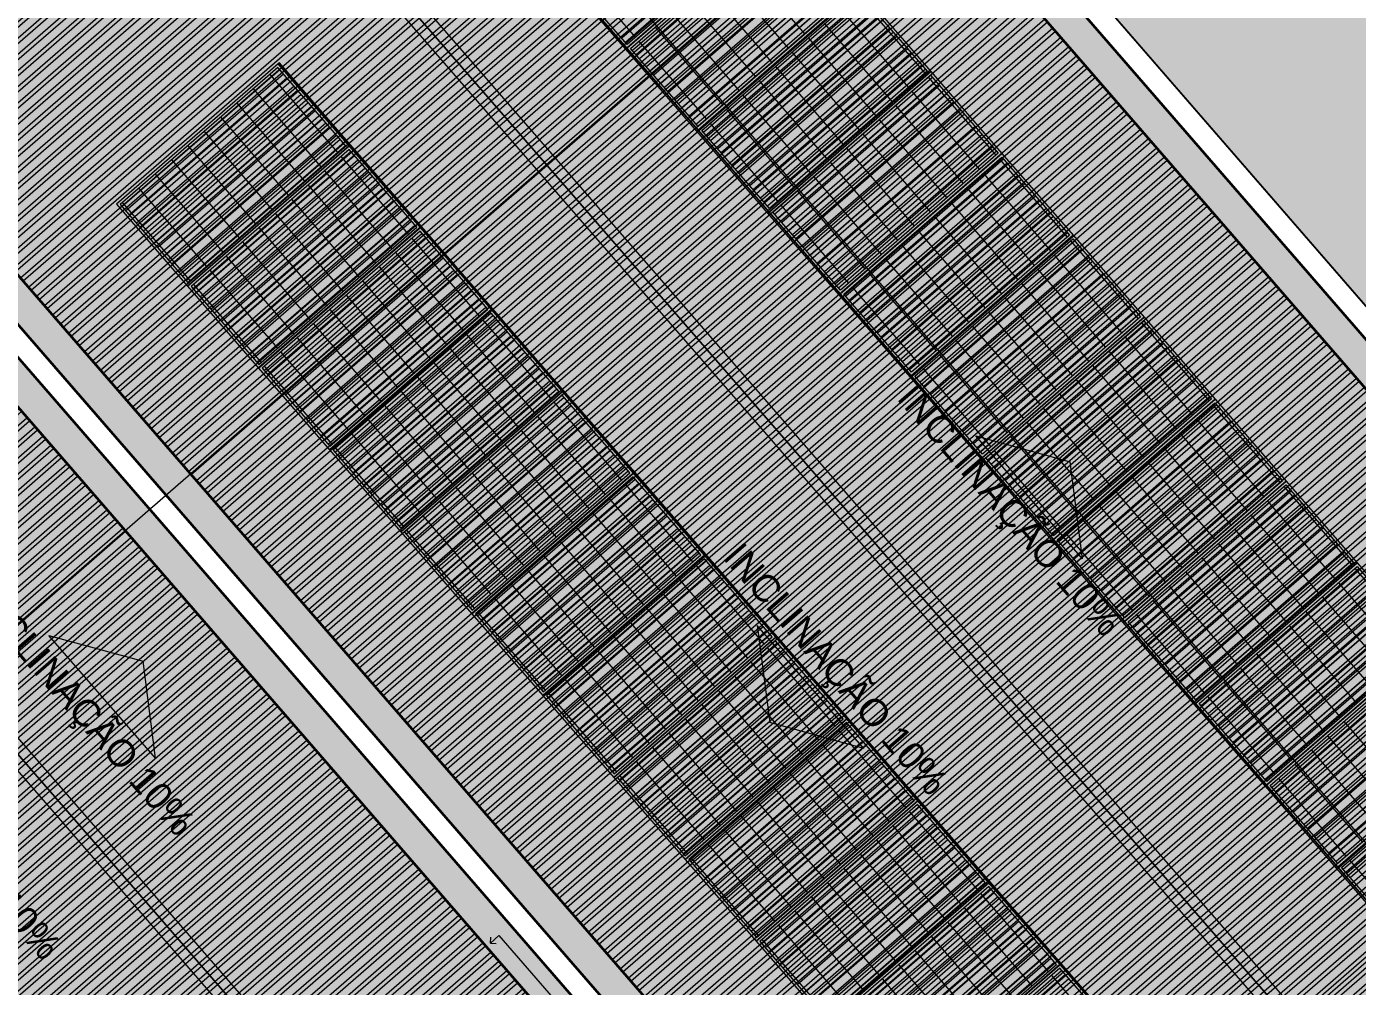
# Model space of a CAD drawing. Extents: x -175 to 397, y -1718 to -729.
# Drawn here: x 100.1 to 112.38, y -1386.92 to -1378.06 of the extents above; entities that cross this region are included whole.
import ezdxf

# ---------------------------------------------------------------- set-up
doc = ezdxf.new("R2010")
doc.units = 0
doc.header["$LTSCALE"] = 2
doc.set_wipeout_variables(frame=1)
doc.linetypes.add('Dot & Dashed', pattern=[0.012, 0.01, -0.001, 0, -0.001])
doc.linetypes.add('Wipeout_Contour', pattern=[1, 0, -1])
for name, color, linetype, lineweight in [('01_PLANTA COBERTURA_5_COBERTURA-LINHAS.EXEC_Caneta_No__241', 7, 'Continuous', 13), ('01_PLANTA COBERTURA_5_ESTRUTURA-COB.EST_Caneta_No__1', 7, 'Continuous', 35), ('01_PLANTA COBERTURA_5_ESTRUTURA-COB.EST_Caneta_No__15', 9, 'Continuous', 0), ('01_PLANTA COBERTURA_5_ESTRUTURA-COB.EST_Caneta_No__241', 7, 'Continuous', 13), ('01_PLANTA COBERTURA_5_ESTRUTURA-COB.EST_Caneta_No__98', 7, 'Continuous', 0), ('01_PLANTA COBERTURA_5_LAJES.EST_Caneta_No__241', 7, 'Continuous', 13), ('01_PLANTA COBERTURA_5_LAJES.EST_Caneta_No__96', 252, 'Continuous', 0), ('01_PLANTA COBERTURA_5_LAJES.EST_Caneta_No__99', 7, 'Continuous', 20), ('01_PLANTA COBERTURA_5_PAREDE CONSTRUIR_Caneta_No__241', 7, 'Continuous', 13)]:
    doc.layers.add(name, color=color, linetype=linetype, lineweight=lineweight)
for name, color, linetype, lineweight, true_color in [('01_PLANTA COBERTURA_5_ESTRUTURA-COB.EST_Caneta_No__13', 7, 'Continuous', 0, 0xaaaaaa), ('01_PLANTA COBERTURA_5_ESTRUTURA-COB.EST_Caneta_No__19', 7, 'Continuous', 0, 0xe9e9e9), ('01_PLANTA COBERTURA_5_ESTRUTURA-COB.EST_Caneta_No__9', 7, 'Continuous', 5, 0x020202), ('01_PLANTA COBERTURA_5_LAJES.EST_Caneta_No__18', 7, 'Continuous', 0, 0xdfdfdf), ('01_PLANTA COBERTURA_5_LAJES.EST_Caneta_No__19', 7, 'Continuous', 0, 0xe9e9e9)]:
    doc.layers.add(name, color=color, linetype=linetype, lineweight=lineweight, true_color=true_color)
for name, color, linetype in [('01_PLANTA COBERTURA_5_PAREDE CONSTRUIR', 7, 'Continuous'), ('ARQ-COTAS', 7, 'Continuous'), ('F-SC-SUPERFICIE', 7, 'Continuous')]:
    doc.layers.add(name, color=color, linetype=linetype)
doc.styles.add('GENERATED_STYLE_1', font='arial.ttf')
doc.styles.add('ROMANS', font='ROMANS.shx')
doc.dimstyles.new('1-500', dxfattribs={"dimscale": 5, "dimtxt": 0.15, "dimasz": 0.1, "dimexe": 0.05, "dimexo": 0.1, "dimgap": 0.03, "dimtad": 1, "dimzin": 5, "dimdsep": 46, "dimtxsty": 'ROMANS', "dimblk": 'OBLIQUE', "dimcen": 0, "dimclrd": 256, "dimclre": 256, "dimclrt": 2, "dimadec": 0, "dimazin": 0, "dimtfac": 1, "dimtofl": 0, "dimtmove": 2, "dimatfit": 3, "dimldrblk": 'OBLIQUE', "dimfxl": 0.04, "dimtolj": 1, "dimtzin": 1, "dimarcsym": 0})
pattern_1 = [(90, (184.42084, -1352.6369), (-0.1125, -7e-18), []), (90, (184.38334, -1352.6369), (-0.1125, -7e-18), [])]

# ---------------------------------------------------------------- blocks, each defined once
blk = doc.blocks.new('IMPLANTAÇÃO')
at = {"layer": '01_PLANTA COBERTURA_5_ESTRUTURA-COB.EST_Caneta_No__13', "linetype": 'Continuous', "lineweight": 0, "true_color": 0xaaaaaa}
h = blk.add_hatch(dxfattribs=at)
h.set_pattern_fill('TELHA_COBERTURA_02_0005', color=253, style=0, pattern_type=2)
h.set_pattern_definition(pattern_1)
h.paths.add_polyline_path([(140.207, -1385.737), (118.107, -1385.737), (118.107, -1389.141), (119.507, -1389.141), (119.507, -1390.087), (140.207, -1390.087)])
h = blk.add_hatch(dxfattribs=at)
h.set_pattern_fill('TELHA_COBERTURA_02_0005', color=253, style=0, pattern_type=2)
h.set_pattern_definition(pattern_1)
h.paths.add_polyline_path([(118.107, -1391.041), (118.107, -1394.437), (119.507, -1394.437), (140.207, -1394.437), (140.207, -1390.087), (119.507, -1390.087), (119.507, -1391.041)])
h = blk.add_hatch(dxfattribs=at)
h.set_pattern_fill('TELHA_COBERTURA_02_0005', color=253, style=0, pattern_type=2)
h.set_pattern_definition(pattern_1)
h.paths.add_polyline_path([(130.407, -1397.337), (130.407, -1395.237), (119.507, -1395.237), (119.507, -1397.337)])
h = blk.add_hatch(dxfattribs=at)
h.set_pattern_fill('TELHA_COBERTURA_02_0005', color=253, style=0, pattern_type=2)
h.set_pattern_definition(pattern_1)
h.paths.add_polyline_path([(130.407, -1397.337), (119.507, -1397.337), (119.507, -1399.437), (130.407, -1399.437)])
at = {"layer": '01_PLANTA COBERTURA_5_ESTRUTURA-COB.EST_Caneta_No__15', "linetype": 'Continuous', "lineweight": 0}
for points in [[(130.266, -1388.738), (129.516, -1388.238), (128.766, -1388.738)], [(130.266, -1391.407), (128.766, -1391.407), (129.516, -1391.907)], [(126.05, -1396.401), (125.3, -1395.901), (124.55, -1396.401)]]:
    blk.add_hatch(color=9, dxfattribs=at).paths.add_polyline_path(points)
at = {"layer": '01_PLANTA COBERTURA_5_ESTRUTURA-COB.EST_Caneta_No__19', "linetype": 'Continuous', "lineweight": 0, "true_color": 0xe9e9e9}
for points in [[(119.507, -1389.987), (119.507, -1390.187), (140.207, -1390.187), (140.207, -1389.987)], [(119.507, -1397.237), (119.507, -1397.437), (130.407, -1397.437), (130.407, -1397.237)]]:
    blk.add_hatch(color=254, dxfattribs=at).paths.add_polyline_path(points)
at = {"layer": '01_PLANTA COBERTURA_5_LAJES.EST_Caneta_No__18', "linetype": 'Continuous', "lineweight": 0, "true_color": 0xdfdfdf}
h = blk.add_hatch(dxfattribs=at)
h.set_pattern_fill('PISO_EXTERNO__0005', color=254, style=0, pattern_type=2)
h.set_pattern_definition([(45, (184.42084, -1352.0369), (-0.1909188, 0.1909188), [0, -0.18, 0, -0.27]), (110, (185.02084, -1352.0369), (0.253717, 0.09234544), [0, -0.132, 0, -0.228])])
h.paths.add_polyline_path([(107.907, -1417.738), (110.607, -1417.738, -0.414214), (108.607, -1419.738), (117.607, -1419.738, -0.414214), (115.607, -1417.738), (115.607, -1414.938), (115.607, -1398.037, -0.414214), (117.907, -1395.737), (118.507, -1395.737), (118.507, -1394.937), (117.907, -1394.937), (117.907, -1390.841), (119.307, -1390.841), (119.307, -1389.341), (117.907, -1389.341), (117.907, -1385.237), (119.307, -1385.237), (127.707, -1385.237), (130.607, -1385.237), (140.407, -1385.237), (140.407, -1394.937), (130.607, -1394.937), (130.607, -1399.737), (140.407, -1399.737), (140.407, -1403.488), (138.807, -1403.488), (138.807, -1404.987), (140.407, -1404.987), (140.407, -1412.937), (135.505, -1412.937), (135.505, -1413.737), (140.06, -1413.737), (140.06, -1419.738), (140.407, -1419.738), (142.907, -1419.738), (142.907, -1380.738), (142.707, -1380.738), (142.707, -1412.937), (141.407, -1412.937), (141.407, -1382.638), (117.907, -1382.638), (117.907, -1380.738), (107.907, -1380.738)])
h.paths.add_polyline_path([(110.607, -1397.738), (108.107, -1397.738), (108.107, -1395.726), (108.622, -1395.728, -0.414214), (110.607, -1397.724)], flags=0)
h.paths.add_polyline_path([(110.607, -1398.222, -0.009328), (110.607, -1398.297)], flags=0)
h.paths.add_polyline_path([(131.607, -1398.937), (131.607, -1395.737), (140.407, -1395.737), (140.407, -1398.937)], flags=0)
h.paths.add_polyline_path([(116.707, -1386.737), (108.107, -1386.737), (108.107, -1385.237), (116.707, -1385.237)], flags=0)
at = {"layer": '01_PLANTA COBERTURA_5_LAJES.EST_Caneta_No__19', "linetype": 'Continuous', "lineweight": 0, "true_color": 0xefefef}
blk.add_hatch(color=7, dxfattribs=at).paths.add_polyline_path([(119.507, -1399.937), (118.107, -1399.937), (118.107, -1412.737), (127.907, -1412.737), (140.207, -1412.737), (140.207, -1409.437), (140.207, -1405.188), (138.607, -1405.188), (138.607, -1403.288), (140.207, -1403.288), (140.207, -1399.937), (138.607, -1399.937), (130.407, -1399.937), (130.407, -1394.737), (140.207, -1394.737), (140.207, -1385.437), (130.407, -1385.437), (127.907, -1385.437), (127.707, -1385.437), (119.507, -1385.437), (118.107, -1385.437), (118.107, -1389.141), (119.507, -1389.141), (119.507, -1391.041), (118.107, -1391.041), (118.107, -1394.737), (119.507, -1394.737)])
at = {"layer": '01_PLANTA COBERTURA_5_COBERTURA-LINHAS.EXEC_Caneta_No__241', "color": 7, "linetype": 'Continuous', "lineweight": 13, "ltscale": 1000}
for p, q in [((129.363, -1395.185), (129.325, -1395.147)), ((129.363, -1395.185), (129.363, -1395.081)), ((129.363, -1395.081), (130.729, -1395.081)), ((129.363, -1395.185), (129.4, -1395.147))]:
    blk.add_line(p, q, dxfattribs=at)
at = {"layer": '01_PLANTA COBERTURA_5_ESTRUTURA-COB.EST_Caneta_No__241', "color": 7, "linetype": 'Continuous', "lineweight": 13, "ltscale": 1000}
for p, q in [((119.507, -1389.987), (140.207, -1389.987)), ((119.507, -1390.187), (140.207, -1390.187)), ((119.507, -1397.237), (130.407, -1397.237)), ((119.507, -1397.437), (130.407, -1397.437))]:
    blk.add_line(p, q, dxfattribs=at)
at = {"layer": '01_PLANTA COBERTURA_5_ESTRUTURA-COB.EST_Caneta_No__9', "color": 18, "linetype": 'Continuous', "lineweight": 5, "ltscale": 1000, "true_color": 0x020202, "flags": 128}
for points in [[(140.207, -1385.737), (118.107, -1385.737), (118.107, -1389.141), (119.507, -1389.141), (119.507, -1390.087), (140.207, -1390.087)], [(118.107, -1391.041), (118.107, -1394.437), (119.507, -1394.437), (140.207, -1394.437), (140.207, -1390.087), (119.507, -1390.087), (119.507, -1391.041)], [(130.407, -1397.337), (130.407, -1395.237), (119.507, -1395.237), (119.507, -1397.337)], [(130.407, -1397.337), (119.507, -1397.337), (119.507, -1399.437), (130.407, -1399.437)]]:
    blk.add_lwpolyline(points, close=True, dxfattribs=at)
at = {"layer": '01_PLANTA COBERTURA_5_ESTRUTURA-COB.EST_Caneta_No__98', "color": 7, "linetype": 'Continuous', "lineweight": 0, "ltscale": 1000}
for p, q in [((128.766, -1388.738), (129.516, -1388.238)), ((130.266, -1388.738), (129.516, -1388.238)), ((130.266, -1388.738), (128.766, -1388.738)), ((130.266, -1391.407), (128.766, -1391.407)), ((128.766, -1391.407), (129.516, -1391.907)), ((130.266, -1391.407), (129.516, -1391.907)), ((124.55, -1396.401), (125.3, -1395.901)), ((126.05, -1396.401), (125.3, -1395.901)), ((126.05, -1396.401), (124.55, -1396.401))]:
    blk.add_line(p, q, dxfattribs=at)
at = {"layer": '01_PLANTA COBERTURA_5_LAJES.EST_Caneta_No__241', "color": 7, "linetype": 'Continuous', "lineweight": 13, "ltscale": 1000, "flags": 128}
for points in [[(119.307, -1385.237), (127.707, -1385.237), (130.607, -1385.237)], [(118.107, -1394.737), (119.507, -1394.737), (119.507, -1399.937), (118.107, -1399.937), (118.107, -1412.737), (127.907, -1412.737), (140.207, -1412.737), (140.207, -1409.437), (140.207, -1405.188), (138.607, -1405.188), (138.607, -1403.288), (140.207, -1403.288), (140.207, -1399.937), (138.607, -1399.937), (130.407, -1399.937), (130.407, -1394.737), (140.207, -1394.737), (140.207, -1385.437), (130.407, -1385.437), (127.907, -1385.437), (127.707, -1385.437), (119.507, -1385.437)]]:
    blk.add_lwpolyline(points, dxfattribs=at)
at = {"layer": '01_PLANTA COBERTURA_5_LAJES.EST_Caneta_No__96', "color": 252, "linetype": 'Continuous', "lineweight": 0, "ltscale": 1000}
for p, q in [((123.807, -1386.873), (123.807, -1388.801)), ((123.857, -1386.873), (123.857, -1388.801)), ((123.907, -1386.873), (123.907, -1388.801)), ((124.007, -1386.873), (124.007, -1388.801)), ((124.057, -1386.873), (124.057, -1388.801)), ((124.107, -1386.873), (124.107, -1388.801)), ((124.207, -1386.873), (124.207, -1388.801)), ((124.257, -1386.873), (124.257, -1388.801)), ((124.307, -1386.873), (124.307, -1388.801)), ((124.407, -1386.873), (124.407, -1388.801)), ((124.457, -1386.873), (124.457, -1388.801)), ((124.507, -1386.873), (124.507, -1388.801)), ((124.607, -1386.873), (124.607, -1388.801)), ((124.657, -1386.873), (124.657, -1388.801)), ((124.707, -1386.873), (124.707, -1388.801)), ((124.807, -1386.873), (124.807, -1388.801)), ((124.857, -1386.873), (124.857, -1388.801)), ((124.907, -1386.873), (124.907, -1388.801)), ((124.981, -1386.901), (125.933, -1386.901)), ((125.007, -1386.873), (125.007, -1388.801)), ((125.057, -1386.873), (125.057, -1388.801)), ((125.107, -1386.873), (125.107, -1388.801)), ((125.207, -1386.873), (125.207, -1388.801)), ((125.257, -1386.873), (125.257, -1388.801)), ((125.307, -1386.873), (125.307, -1388.801)), ((125.407, -1386.873), (125.407, -1388.801)), ((125.457, -1386.873), (125.457, -1388.801)), ((125.507, -1386.873), (125.507, -1388.801)), ((125.607, -1386.873), (125.607, -1388.801)), ((125.657, -1386.873), (125.657, -1388.801)), ((125.707, -1386.873), (125.707, -1388.801)), ((125.807, -1386.873), (125.807, -1388.801)), ((125.857, -1386.873), (125.857, -1388.801)), ((125.907, -1386.873), (125.907, -1388.801)), ((125.981, -1386.901), (126.933, -1386.901)), ((126.007, -1386.873), (126.007, -1388.801)), ((126.057, -1386.873), (126.057, -1388.801)), ((126.107, -1386.873), (126.107, -1388.801)), ((126.207, -1386.873), (126.207, -1388.801)), ((126.257, -1386.873), (126.257, -1388.801)), ((126.307, -1386.873), (126.307, -1388.801)), ((126.407, -1386.873), (126.407, -1388.801)), ((126.457, -1386.873), (126.457, -1388.801)), ((126.507, -1386.873), (126.507, -1388.801)), ((126.607, -1386.873), (126.607, -1388.801)), ((126.657, -1386.873), (126.657, -1388.801)), ((126.707, -1386.873), (126.707, -1388.801)), ((126.807, -1386.873), (126.807, -1388.801)), ((126.857, -1386.873), (126.857, -1388.801)), ((126.907, -1386.873), (126.907, -1388.801)), ((126.981, -1386.901), (127.933, -1386.901)), ((127.007, -1386.873), (127.007, -1388.801)), ((127.057, -1386.873), (127.057, -1388.801)), ((127.107, -1386.873), (127.107, -1388.801)), ((127.207, -1386.873), (127.207, -1388.801)), ((127.257, -1386.873), (127.257, -1388.801)), ((127.307, -1386.873), (127.307, -1388.801)), ((127.407, -1386.873), (127.407, -1388.801)), ((127.457, -1386.873), (127.457, -1388.801)), ((127.507, -1386.873), (127.507, -1388.801)), ((127.607, -1386.873), (127.607, -1388.801)), ((127.657, -1386.873), (127.657, -1388.801)), ((127.707, -1386.873), (127.707, -1388.801)), ((127.807, -1386.873), (127.807, -1388.801)), ((127.857, -1386.873), (127.857, -1388.801)), ((127.907, -1386.873), (127.907, -1388.801)), ((127.981, -1386.901), (128.933, -1386.901)), ((128.007, -1386.873), (128.007, -1388.801)), ((128.057, -1386.873), (128.057, -1388.801)), ((128.107, -1386.873), (128.107, -1388.801)), ((128.207, -1386.873), (128.207, -1388.801)), ((128.257, -1386.873), (128.257, -1388.801)), ((128.307, -1386.873), (128.307, -1388.801)), ((128.407, -1386.873), (128.407, -1388.801)), ((128.457, -1386.873), (128.457, -1388.801)), ((128.507, -1386.873), (128.507, -1388.801)), ((128.607, -1386.873), (128.607, -1388.801)), ((128.657, -1386.873), (128.657, -1388.801)), ((128.707, -1386.873), (128.707, -1388.801)), ((128.807, -1386.873), (128.807, -1388.801)), ((128.857, -1386.873), (128.857, -1388.801)), ((128.907, -1386.873), (128.907, -1388.801)), ((128.981, -1386.901), (129.933, -1386.901)), ((129.007, -1386.873), (129.007, -1388.801)), ((129.057, -1386.873), (129.057, -1388.801)), ((129.107, -1386.873), (129.107, -1388.801)), ((129.207, -1386.873), (129.207, -1388.801)), ((129.257, -1386.873), (129.257, -1388.801)), ((129.307, -1386.873), (129.307, -1388.801)), ((129.407, -1386.873), (129.407, -1388.801)), ((129.457, -1386.873), (129.457, -1388.801)), ((129.507, -1386.873), (129.507, -1388.801)), ((129.607, -1386.873), (129.607, -1388.801)), ((129.657, -1386.873), (129.657, -1388.801)), ((129.707, -1386.873), (129.707, -1388.801)), ((129.807, -1386.873), (129.807, -1388.801)), ((129.857, -1386.873), (129.857, -1388.801)), ((129.907, -1386.873), (129.907, -1388.801)), ((129.981, -1386.901), (130.933, -1386.901)), ((130.007, -1386.873), (130.007, -1388.801)), ((130.057, -1386.873), (130.057, -1388.801)), ((130.107, -1386.873), (130.107, -1388.801)), ((130.207, -1386.873), (130.207, -1388.801)), ((130.257, -1386.873), (130.257, -1388.801)), ((130.307, -1386.873), (130.307, -1388.801)), ((130.407, -1386.873), (130.407, -1388.801)), ((130.457, -1386.873), (130.457, -1388.801)), ((130.507, -1386.873), (130.507, -1388.801)), ((130.607, -1386.873), (130.607, -1388.801)), ((130.657, -1386.873), (130.657, -1388.801)), ((130.707, -1386.873), (130.707, -1388.801)), ((130.807, -1386.873), (130.807, -1388.801)), ((130.857, -1386.873), (130.857, -1388.801)), ((130.907, -1386.873), (130.907, -1388.801)), ((130.981, -1386.901), (131.933, -1386.901)), ((131.007, -1386.873), (131.007, -1388.801)), ((131.057, -1386.873), (131.057, -1388.801)), ((131.107, -1386.873), (131.107, -1388.801)), ((131.207, -1386.873), (131.207, -1388.801)), ((131.257, -1386.873), (131.257, -1388.801)), ((131.307, -1386.873), (131.307, -1388.801)), ((131.407, -1386.873), (131.407, -1388.801)), ((131.457, -1386.873), (131.457, -1388.801)), ((131.507, -1386.873), (131.507, -1388.801)), ((131.607, -1386.873), (131.607, -1388.801)), ((131.657, -1386.873), (131.657, -1388.801)), ((131.707, -1386.873), (131.707, -1388.801)), ((131.807, -1386.873), (131.807, -1388.801)), ((131.857, -1386.873), (131.857, -1388.801)), ((131.907, -1386.873), (131.907, -1388.801)), ((131.981, -1386.901), (132.933, -1386.901)), ((132.007, -1386.873), (132.007, -1388.801)), ((132.057, -1386.873), (132.057, -1388.801)), ((132.107, -1386.873), (132.107, -1388.801)), ((132.207, -1386.873), (132.207, -1388.801)), ((132.257, -1386.873), (132.257, -1388.801)), ((132.307, -1386.873), (132.307, -1388.801)), ((132.407, -1386.873), (132.407, -1388.801)), ((132.457, -1386.873), (132.457, -1388.801)), ((132.507, -1386.873), (132.507, -1388.801)), ((132.607, -1386.873), (132.607, -1388.801)), ((132.657, -1386.873), (132.657, -1388.801)), ((132.707, -1386.873), (132.707, -1388.801)), ((132.807, -1386.873), (132.807, -1388.801)), ((132.857, -1386.873), (132.857, -1388.801)), ((132.907, -1386.873), (132.907, -1388.801)), ((133.007, -1386.873), (133.007, -1388.801)), ((133.057, -1386.873), (133.057, -1388.801)), ((133.107, -1386.873), (133.107, -1388.801)), ((133.207, -1386.873), (133.207, -1388.801)), ((133.257, -1386.873), (133.257, -1388.801)), ((133.307, -1386.873), (133.307, -1388.801)), ((133.407, -1386.873), (133.407, -1388.801)), ((133.457, -1386.873), (133.457, -1388.801)), ((133.507, -1386.873), (133.507, -1388.801)), ((133.607, -1386.873), (133.607, -1388.801)), ((133.657, -1386.873), (133.657, -1388.801)), ((133.707, -1386.873), (133.707, -1388.801)), ((133.807, -1386.873), (133.807, -1388.801)), ((133.857, -1386.873), (133.857, -1388.801)), ((133.907, -1386.873), (133.907, -1388.801)), ((134.007, -1386.873), (134.007, -1388.801)), ((134.057, -1386.873), (134.057, -1388.801)), ((134.107, -1386.873), (134.107, -1388.801)), ((124.981, -1387.101), (125.933, -1387.101)), ((125.981, -1387.101), (126.933, -1387.101)), ((126.981, -1387.101), (127.933, -1387.101)), ((127.981, -1387.101), (128.933, -1387.101)), ((128.981, -1387.101), (129.933, -1387.101)), ((129.981, -1387.101), (130.933, -1387.101)), ((130.981, -1387.101), (131.933, -1387.101)), ((131.981, -1387.101), (132.933, -1387.101)), ((124.981, -1387.301), (125.933, -1387.301)), ((125.981, -1387.301), (126.933, -1387.301)), ((126.981, -1387.301), (127.933, -1387.301)), ((127.981, -1387.301), (128.933, -1387.301)), ((128.981, -1387.301), (129.933, -1387.301)), ((129.981, -1387.301), (130.933, -1387.301)), ((130.981, -1387.301), (131.933, -1387.301)), ((131.981, -1387.301), (132.933, -1387.301)), ((123.981, -1387.501), (124.933, -1387.501)), ((124.981, -1387.501), (125.933, -1387.501)), ((125.981, -1387.501), (126.933, -1387.501)), ((126.981, -1387.501), (127.933, -1387.501)), ((127.981, -1387.501), (128.933, -1387.501)), ((128.981, -1387.501), (129.933, -1387.501)), ((129.981, -1387.501), (130.933, -1387.501)), ((130.981, -1387.501), (131.933, -1387.501)), ((131.981, -1387.501), (132.933, -1387.501)), ((123.981, -1387.701), (124.933, -1387.701)), ((124.981, -1387.701), (125.933, -1387.701)), ((125.981, -1387.701), (126.933, -1387.701)), ((126.981, -1387.701), (127.933, -1387.701)), ((127.981, -1387.701), (128.933, -1387.701)), ((128.981, -1387.701), (129.933, -1387.701)), ((129.981, -1387.701), (130.933, -1387.701)), ((130.981, -1387.701), (131.933, -1387.701)), ((131.981, -1387.701), (132.933, -1387.701)), ((123.981, -1387.901), (124.933, -1387.901)), ((124.981, -1387.901), (125.933, -1387.901)), ((125.981, -1387.901), (126.933, -1387.901)), ((126.981, -1387.901), (127.933, -1387.901)), ((127.981, -1387.901), (128.933, -1387.901)), ((128.981, -1387.901), (129.933, -1387.901)), ((129.981, -1387.901), (130.933, -1387.901)), ((130.981, -1387.901), (131.933, -1387.901)), ((131.981, -1387.901), (132.933, -1387.901)), ((132.981, -1387.901), (133.933, -1387.901)), ((123.981, -1388.101), (124.933, -1388.101)), ((124.981, -1388.101), (125.933, -1388.101)), ((125.981, -1388.101), (126.933, -1388.101)), ((126.981, -1388.101), (127.933, -1388.101)), ((127.981, -1388.101), (128.933, -1388.101)), ((128.981, -1388.101), (129.933, -1388.101)), ((129.981, -1388.101), (130.933, -1388.101)), ((130.981, -1388.101), (131.933, -1388.101)), ((131.981, -1388.101), (132.933, -1388.101)), ((132.981, -1388.101), (133.933, -1388.101)), ((123.981, -1388.301), (124.933, -1388.301)), ((124.981, -1388.301), (125.933, -1388.301)), ((125.981, -1388.301), (126.933, -1388.301)), ((126.981, -1388.301), (127.933, -1388.301)), ((127.981, -1388.301), (128.933, -1388.301)), ((128.981, -1388.301), (129.933, -1388.301)), ((129.981, -1388.301), (130.933, -1388.301)), ((130.981, -1388.301), (131.933, -1388.301)), ((131.981, -1388.301), (132.933, -1388.301)), ((132.981, -1388.301), (133.933, -1388.301)), ((123.981, -1388.501), (124.933, -1388.501)), ((124.981, -1388.501), (125.933, -1388.501)), ((125.981, -1388.501), (126.933, -1388.501)), ((126.981, -1388.501), (127.933, -1388.501)), ((127.981, -1388.501), (128.933, -1388.501)), ((128.981, -1388.501), (129.933, -1388.501)), ((129.981, -1388.501), (130.933, -1388.501)), ((130.981, -1388.501), (131.933, -1388.501)), ((131.981, -1388.501), (132.933, -1388.501)), ((132.981, -1388.501), (133.933, -1388.501)), ((122.981, -1388.701), (123.933, -1388.701)), ((123.981, -1388.701), (124.933, -1388.701)), ((124.981, -1388.701), (125.933, -1388.701)), ((125.981, -1388.701), (126.933, -1388.701)), ((126.981, -1388.701), (127.933, -1388.701)), ((127.981, -1388.701), (128.933, -1388.701)), ((128.981, -1388.701), (129.933, -1388.701)), ((129.981, -1388.701), (130.933, -1388.701)), ((130.981, -1388.701), (131.933, -1388.701)), ((131.981, -1388.701), (132.933, -1388.701)), ((132.981, -1388.701), (133.933, -1388.701)), ((133.981, -1388.701), (134.933, -1388.701)), ((121.981, -1391.473), (122.933, -1391.473)), ((122.007, -1393.3), (122.007, -1391.372)), ((122.057, -1393.3), (122.057, -1391.372)), ((122.107, -1393.3), (122.107, -1391.372)), ((122.207, -1393.3), (122.207, -1391.372)), ((122.257, -1393.3), (122.257, -1391.372)), ((122.307, -1393.3), (122.307, -1391.372)), ((122.407, -1393.3), (122.407, -1391.372)), ((122.457, -1393.3), (122.457, -1391.372)), ((122.507, -1393.3), (122.507, -1391.372)), ((122.607, -1393.3), (122.607, -1391.372)), ((122.657, -1393.3), (122.657, -1391.372)), ((122.707, -1393.3), (122.707, -1391.372)), ((122.807, -1393.3), (122.807, -1391.372)), ((122.857, -1393.3), (122.857, -1391.372)), ((122.907, -1393.3), (122.907, -1391.372)), ((122.981, -1391.473), (123.933, -1391.473)), ((123.007, -1393.3), (123.007, -1391.372)), ((123.057, -1393.3), (123.057, -1391.372)), ((123.107, -1393.3), (123.107, -1391.372)), ((123.207, -1393.3), (123.207, -1391.372)), ((123.257, -1393.3), (123.257, -1391.372)), ((123.307, -1393.3), (123.307, -1391.372)), ((123.407, -1393.3), (123.407, -1391.372)), ((123.457, -1393.3), (123.457, -1391.372)), ((123.507, -1393.3), (123.507, -1391.372)), ((123.607, -1393.3), (123.607, -1391.372)), ((123.657, -1393.3), (123.657, -1391.372)), ((123.707, -1393.3), (123.707, -1391.372)), ((123.807, -1393.3), (123.807, -1391.372)), ((123.857, -1393.3), (123.857, -1391.372)), ((123.907, -1393.3), (123.907, -1391.372)), ((123.981, -1391.473), (124.933, -1391.473)), ((124.007, -1393.3), (124.007, -1391.372)), ((124.057, -1393.3), (124.057, -1391.372)), ((124.107, -1393.3), (124.107, -1391.372)), ((124.207, -1393.3), (124.207, -1391.372)), ((124.257, -1393.3), (124.257, -1391.372)), ((124.307, -1393.3), (124.307, -1391.372)), ((124.407, -1393.3), (124.407, -1391.372)), ((124.457, -1393.3), (124.457, -1391.372)), ((124.507, -1393.3), (124.507, -1391.372)), ((124.607, -1393.3), (124.607, -1391.372)), ((124.657, -1393.3), (124.657, -1391.372)), ((124.707, -1393.3), (124.707, -1391.372)), ((124.807, -1393.3), (124.807, -1391.372)), ((124.857, -1393.3), (124.857, -1391.372)), ((124.907, -1393.3), (124.907, -1391.372)), ((124.981, -1391.473), (125.933, -1391.473)), ((125.007, -1393.3), (125.007, -1391.372)), ((125.057, -1393.3), (125.057, -1391.372)), ((125.107, -1393.3), (125.107, -1391.372)), ((125.207, -1393.3), (125.207, -1391.372)), ((125.257, -1393.3), (125.257, -1391.372)), ((125.307, -1393.3), (125.307, -1391.372)), ((125.407, -1393.3), (125.407, -1391.372)), ((125.457, -1393.3), (125.457, -1391.372)), ((125.507, -1393.3), (125.507, -1391.372)), ((125.607, -1393.3), (125.607, -1391.372)), ((125.657, -1393.3), (125.657, -1391.372)), ((125.707, -1393.3), (125.707, -1391.372)), ((125.807, -1393.3), (125.807, -1391.372)), ((125.857, -1393.3), (125.857, -1391.372)), ((125.907, -1393.3), (125.907, -1391.372)), ((125.981, -1391.473), (126.933, -1391.473)), ((126.007, -1393.3), (126.007, -1391.372)), ((126.057, -1393.3), (126.057, -1391.372)), ((126.107, -1393.3), (126.107, -1391.372)), ((126.207, -1393.3), (126.207, -1391.372)), ((126.257, -1393.3), (126.257, -1391.372)), ((126.307, -1393.3), (126.307, -1391.372)), ((126.407, -1393.3), (126.407, -1391.372)), ((126.457, -1393.3), (126.457, -1391.372)), ((126.507, -1393.3), (126.507, -1391.372)), ((126.607, -1393.3), (126.607, -1391.372)), ((126.657, -1393.3), (126.657, -1391.372)), ((126.707, -1393.3), (126.707, -1391.372)), ((126.807, -1393.3), (126.807, -1391.372)), ((126.857, -1393.3), (126.857, -1391.372)), ((126.907, -1393.3), (126.907, -1391.372)), ((126.981, -1391.473), (127.933, -1391.473)), ((127.007, -1393.3), (127.007, -1391.372)), ((127.057, -1393.3), (127.057, -1391.372)), ((127.107, -1393.3), (127.107, -1391.372)), ((127.207, -1393.3), (127.207, -1391.372)), ((127.257, -1393.3), (127.257, -1391.372)), ((127.307, -1393.3), (127.307, -1391.372)), ((127.407, -1393.3), (127.407, -1391.372)), ((127.457, -1393.3), (127.457, -1391.372)), ((127.507, -1393.3), (127.507, -1391.372)), ((127.607, -1393.3), (127.607, -1391.372)), ((127.657, -1393.3), (127.657, -1391.372)), ((127.707, -1393.3), (127.707, -1391.372)), ((127.807, -1393.3), (127.807, -1391.372)), ((127.857, -1393.3), (127.857, -1391.372)), ((127.907, -1393.3), (127.907, -1391.372)), ((127.981, -1391.473), (128.933, -1391.473)), ((128.007, -1393.3), (128.007, -1391.372)), ((128.057, -1393.3), (128.057, -1391.372)), ((128.107, -1393.3), (128.107, -1391.372)), ((128.207, -1393.3), (128.207, -1391.372)), ((128.257, -1393.3), (128.257, -1391.372)), ((128.307, -1393.3), (128.307, -1391.372)), ((128.407, -1393.3), (128.407, -1391.372)), ((128.457, -1393.3), (128.457, -1391.372)), ((128.507, -1393.3), (128.507, -1391.372)), ((128.607, -1393.3), (128.607, -1391.372)), ((128.657, -1393.3), (128.657, -1391.372)), ((128.707, -1393.3), (128.707, -1391.372)), ((128.807, -1393.3), (128.807, -1391.372)), ((128.857, -1393.3), (128.857, -1391.372)), ((128.907, -1393.3), (128.907, -1391.372)), ((128.981, -1391.473), (129.933, -1391.473)), ((129.007, -1393.3), (129.007, -1391.372)), ((129.057, -1393.3), (129.057, -1391.372)), ((129.107, -1393.3), (129.107, -1391.372)), ((129.207, -1393.3), (129.207, -1391.372)), ((129.257, -1393.3), (129.257, -1391.372)), ((129.307, -1393.3), (129.307, -1391.372)), ((129.407, -1393.3), (129.407, -1391.372)), ((129.457, -1393.3), (129.457, -1391.372)), ((129.507, -1393.3), (129.507, -1391.372)), ((129.607, -1393.3), (129.607, -1391.372)), ((129.657, -1393.3), (129.657, -1391.372)), ((129.707, -1393.3), (129.707, -1391.372)), ((129.807, -1393.3), (129.807, -1391.372)), ((129.857, -1393.3), (129.857, -1391.372)), ((129.907, -1393.3), (129.907, -1391.372)), ((129.981, -1391.473), (130.933, -1391.473)), ((130.007, -1393.3), (130.007, -1391.372)), ((130.057, -1393.3), (130.057, -1391.372)), ((130.107, -1393.3), (130.107, -1391.372)), ((130.207, -1393.3), (130.207, -1391.372)), ((130.257, -1393.3), (130.257, -1391.372)), ((130.307, -1393.3), (130.307, -1391.372)), ((130.407, -1393.3), (130.407, -1391.372)), ((130.457, -1393.3), (130.457, -1391.372)), ((130.507, -1393.3), (130.507, -1391.372)), ((130.607, -1393.3), (130.607, -1391.372)), ((130.657, -1393.3), (130.657, -1391.372)), ((130.707, -1393.3), (130.707, -1391.372)), ((130.807, -1393.3), (130.807, -1391.372)), ((130.857, -1393.3), (130.857, -1391.372)), ((130.907, -1393.3), (130.907, -1391.372)), ((130.981, -1391.473), (131.933, -1391.473)), ((131.007, -1393.3), (131.007, -1391.372)), ((131.057, -1393.3), (131.057, -1391.372)), ((131.107, -1393.3), (131.107, -1391.372)), ((131.207, -1393.3), (131.207, -1391.372)), ((131.257, -1393.3), (131.257, -1391.372)), ((131.307, -1393.3), (131.307, -1391.372)), ((131.407, -1393.3), (131.407, -1391.372)), ((131.457, -1393.3), (131.457, -1391.372)), ((131.507, -1393.3), (131.507, -1391.372)), ((131.607, -1393.3), (131.607, -1391.372)), ((131.657, -1393.3), (131.657, -1391.372)), ((131.707, -1393.3), (131.707, -1391.372)), ((131.807, -1393.3), (131.807, -1391.372)), ((131.857, -1393.3), (131.857, -1391.372)), ((131.907, -1393.3), (131.907, -1391.372)), ((131.981, -1391.473), (132.933, -1391.473)), ((132.007, -1393.3), (132.007, -1391.372)), ((132.057, -1393.3), (132.057, -1391.372)), ((132.107, -1393.3), (132.107, -1391.372)), ((132.207, -1393.3), (132.207, -1391.372)), ((132.257, -1393.3), (132.257, -1391.372)), ((132.307, -1393.3), (132.307, -1391.372)), ((132.407, -1393.3), (132.407, -1391.372)), ((132.457, -1393.3), (132.457, -1391.372)), ((132.507, -1393.3), (132.507, -1391.372)), ((132.607, -1393.3), (132.607, -1391.372)), ((132.657, -1393.3), (132.657, -1391.372)), ((132.707, -1393.3), (132.707, -1391.372)), ((132.807, -1393.3), (132.807, -1391.372)), ((132.857, -1393.3), (132.857, -1391.372)), ((132.907, -1393.3), (132.907, -1391.372)), ((132.981, -1391.473), (133.933, -1391.473)), ((133.007, -1393.3), (133.007, -1391.372)), ((133.057, -1393.3), (133.057, -1391.372)), ((133.107, -1393.3), (133.107, -1391.372)), ((121.981, -1391.673), (122.933, -1391.673)), ((122.981, -1391.673), (123.933, -1391.673)), ((123.981, -1391.673), (124.933, -1391.673)), ((124.981, -1391.673), (125.933, -1391.673)), ((125.981, -1391.673), (126.933, -1391.673)), ((126.981, -1391.673), (127.933, -1391.673)), ((127.981, -1391.673), (128.933, -1391.673)), ((128.981, -1391.673), (129.933, -1391.673)), ((129.981, -1391.673), (130.933, -1391.673)), ((130.981, -1391.673), (131.933, -1391.673)), ((131.981, -1391.673), (132.933, -1391.673)), ((121.981, -1391.873), (122.933, -1391.873)), ((122.981, -1391.873), (123.933, -1391.873)), ((123.981, -1391.873), (124.933, -1391.873)), ((124.981, -1391.873), (125.933, -1391.873)), ((125.981, -1391.873), (126.933, -1391.873)), ((126.981, -1391.873), (127.933, -1391.873)), ((127.981, -1391.873), (128.933, -1391.873)), ((128.981, -1391.873), (129.933, -1391.873)), ((129.981, -1391.873), (130.933, -1391.873)), ((130.981, -1391.873), (131.933, -1391.873)), ((131.981, -1391.873), (132.933, -1391.873)), ((121.981, -1392.073), (122.933, -1392.073)), ((122.981, -1392.073), (123.933, -1392.073)), ((123.981, -1392.073), (124.933, -1392.073)), ((124.981, -1392.073), (125.933, -1392.073)), ((125.981, -1392.073), (126.933, -1392.073)), ((126.981, -1392.073), (127.933, -1392.073)), ((127.981, -1392.073), (128.933, -1392.073)), ((128.981, -1392.073), (129.933, -1392.073)), ((129.981, -1392.073), (130.933, -1392.073)), ((130.981, -1392.073), (131.933, -1392.073)), ((131.981, -1392.073), (132.933, -1392.073)), ((121.981, -1392.273), (122.933, -1392.273)), ((122.981, -1392.273), (123.933, -1392.273)), ((123.981, -1392.273), (124.933, -1392.273)), ((124.981, -1392.273), (125.933, -1392.273)), ((125.981, -1392.273), (126.933, -1392.273)), ((126.981, -1392.273), (127.933, -1392.273)), ((127.981, -1392.273), (128.933, -1392.273)), ((128.981, -1392.273), (129.933, -1392.273)), ((129.981, -1392.273), (130.933, -1392.273)), ((130.981, -1392.273), (131.933, -1392.273)), ((131.981, -1392.273), (132.933, -1392.273)), ((121.981, -1392.473), (122.933, -1392.473)), ((122.981, -1392.473), (123.933, -1392.473)), ((123.981, -1392.473), (124.933, -1392.473)), ((124.981, -1392.473), (125.933, -1392.473)), ((125.981, -1392.473), (126.933, -1392.473)), ((126.981, -1392.473), (127.933, -1392.473)), ((127.981, -1392.473), (128.933, -1392.473)), ((128.981, -1392.473), (129.933, -1392.473)), ((129.981, -1392.473), (130.933, -1392.473)), ((130.981, -1392.473), (131.933, -1392.473)), ((131.981, -1392.473), (132.933, -1392.473)), ((121.981, -1392.673), (122.933, -1392.673)), ((122.981, -1392.673), (123.933, -1392.673)), ((123.981, -1392.673), (124.933, -1392.673)), ((124.981, -1392.673), (125.933, -1392.673)), ((125.981, -1392.673), (126.933, -1392.673)), ((126.981, -1392.673), (127.933, -1392.673)), ((127.981, -1392.673), (128.933, -1392.673)), ((128.981, -1392.673), (129.933, -1392.673)), ((129.981, -1392.673), (130.933, -1392.673)), ((130.981, -1392.673), (131.933, -1392.673)), ((131.981, -1392.673), (132.933, -1392.673)), ((121.981, -1392.873), (122.933, -1392.873)), ((122.981, -1392.873), (123.933, -1392.873)), ((123.981, -1392.873), (124.933, -1392.873)), ((124.981, -1392.873), (125.933, -1392.873)), ((125.981, -1392.873), (126.933, -1392.873)), ((126.981, -1392.873), (127.933, -1392.873)), ((127.981, -1392.873), (128.933, -1392.873)), ((128.981, -1392.873), (129.933, -1392.873)), ((129.981, -1392.873), (130.933, -1392.873)), ((130.981, -1392.873), (131.933, -1392.873)), ((121.981, -1393.073), (122.933, -1393.073)), ((122.981, -1393.073), (123.933, -1393.073)), ((123.981, -1393.073), (124.933, -1393.073)), ((124.981, -1393.073), (125.933, -1393.073)), ((125.981, -1393.073), (126.933, -1393.073)), ((126.981, -1393.073), (127.933, -1393.073)), ((127.981, -1393.073), (128.933, -1393.073)), ((128.981, -1393.073), (129.933, -1393.073)), ((129.981, -1393.073), (130.933, -1393.073)), ((130.981, -1393.073), (131.933, -1393.073)), ((121.981, -1393.273), (122.933, -1393.273)), ((122.981, -1393.273), (123.933, -1393.273)), ((123.981, -1393.273), (124.933, -1393.273)), ((124.981, -1393.273), (125.933, -1393.273)), ((125.981, -1393.273), (126.933, -1393.273)), ((126.981, -1393.273), (127.933, -1393.273)), ((127.981, -1393.273), (128.933, -1393.273)), ((128.981, -1393.273), (129.933, -1393.273)), ((129.981, -1393.273), (130.933, -1393.273)), ((130.981, -1393.273), (131.933, -1393.273))]:
    blk.add_line(p, q, dxfattribs=at)
at = {"layer": '01_PLANTA COBERTURA_5_LAJES.EST_Caneta_No__96', "color": 252, "linetype": 'Continuous', "lineweight": 0, "ltscale": 1000, "flags": 128}
for points in [[(122.957, -1386.849), (123.957, -1386.849), (123.957, -1388.825), (122.957, -1388.825)], [(122.981, -1386.873), (123.933, -1386.873), (123.933, -1388.801), (122.981, -1388.801)], [(123.957, -1386.849), (124.957, -1386.849), (124.957, -1388.825), (123.957, -1388.825)], [(123.981, -1386.873), (124.933, -1386.873), (124.933, -1388.801), (123.981, -1388.801)], [(124.957, -1386.849), (125.957, -1386.849), (125.957, -1388.825), (124.957, -1388.825)], [(124.981, -1386.873), (125.933, -1386.873), (125.933, -1388.801), (124.981, -1388.801)], [(125.957, -1386.849), (126.957, -1386.849), (126.957, -1388.825), (125.957, -1388.825)], [(125.981, -1386.873), (126.933, -1386.873), (126.933, -1388.801), (125.981, -1388.801)], [(126.957, -1386.849), (127.957, -1386.849), (127.957, -1388.825), (126.957, -1388.825)], [(126.981, -1386.873), (127.933, -1386.873), (127.933, -1388.801), (126.981, -1388.801)], [(127.957, -1386.849), (128.957, -1386.849), (128.957, -1388.825), (127.957, -1388.825)], [(127.981, -1386.873), (128.933, -1386.873), (128.933, -1388.801), (127.981, -1388.801)], [(128.957, -1386.849), (129.957, -1386.849), (129.957, -1388.825), (128.957, -1388.825)], [(128.981, -1386.873), (129.933, -1386.873), (129.933, -1388.801), (128.981, -1388.801)], [(129.957, -1386.849), (130.957, -1386.849), (130.957, -1388.825), (129.957, -1388.825)], [(129.981, -1386.873), (130.933, -1386.873), (130.933, -1388.801), (129.981, -1388.801)], [(130.957, -1386.849), (131.957, -1386.849), (131.957, -1388.825), (130.957, -1388.825)], [(130.981, -1386.873), (131.933, -1386.873), (131.933, -1388.801), (130.981, -1388.801)], [(131.957, -1386.849), (132.957, -1386.849), (132.957, -1388.825), (131.957, -1388.825)], [(131.981, -1386.873), (132.933, -1386.873), (132.933, -1388.801), (131.981, -1388.801)], [(132.957, -1386.849), (133.957, -1386.849), (133.957, -1388.825), (132.957, -1388.825)], [(132.981, -1386.873), (133.933, -1386.873), (133.933, -1388.801), (132.981, -1388.801)], [(133.957, -1386.849), (134.957, -1386.849), (134.957, -1388.825), (133.957, -1388.825)], [(133.981, -1386.873), (134.933, -1386.873), (134.933, -1388.801), (133.981, -1388.801)], [(122.957, -1388.825), (123.957, -1388.825), (123.957, -1388.839), (122.957, -1388.839)], [(123.957, -1388.825), (124.957, -1388.825), (124.957, -1388.839), (123.957, -1388.839)], [(124.957, -1388.825), (125.957, -1388.825), (125.957, -1388.839), (124.957, -1388.839)], [(125.957, -1388.825), (126.957, -1388.825), (126.957, -1388.839), (125.957, -1388.839)], [(126.957, -1388.825), (127.957, -1388.825), (127.957, -1388.839), (126.957, -1388.839)], [(127.957, -1388.825), (128.957, -1388.825), (128.957, -1388.839), (127.957, -1388.839)], [(128.957, -1388.825), (129.957, -1388.825), (129.957, -1388.839), (128.957, -1388.839)], [(129.957, -1388.825), (130.957, -1388.825), (130.957, -1388.839), (129.957, -1388.839)], [(130.957, -1388.825), (131.957, -1388.825), (131.957, -1388.839), (130.957, -1388.839)], [(131.957, -1388.825), (132.957, -1388.825), (132.957, -1388.839), (131.957, -1388.839)], [(132.957, -1388.825), (133.957, -1388.825), (133.957, -1388.839), (132.957, -1388.839)], [(133.957, -1388.825), (134.957, -1388.825), (134.957, -1388.839), (133.957, -1388.839)], [(121.957, -1391.348), (122.957, -1391.348), (122.957, -1391.334), (121.957, -1391.334)], [(121.957, -1393.324), (122.957, -1393.324), (122.957, -1391.348), (121.957, -1391.348)], [(122.957, -1391.348), (123.957, -1391.348), (123.957, -1391.334), (122.957, -1391.334)], [(122.957, -1393.324), (123.957, -1393.324), (123.957, -1391.348), (122.957, -1391.348)], [(123.957, -1391.348), (124.957, -1391.348), (124.957, -1391.334), (123.957, -1391.334)], [(123.957, -1393.324), (124.957, -1393.324), (124.957, -1391.348), (123.957, -1391.348)], [(124.957, -1391.348), (125.957, -1391.348), (125.957, -1391.334), (124.957, -1391.334)], [(124.957, -1393.324), (125.957, -1393.324), (125.957, -1391.348), (124.957, -1391.348)], [(125.957, -1391.348), (126.957, -1391.348), (126.957, -1391.334), (125.957, -1391.334)], [(125.957, -1393.324), (126.957, -1393.324), (126.957, -1391.348), (125.957, -1391.348)], [(126.957, -1391.348), (127.957, -1391.348), (127.957, -1391.334), (126.957, -1391.334)], [(126.957, -1393.324), (127.957, -1393.324), (127.957, -1391.348), (126.957, -1391.348)], [(127.957, -1391.348), (128.957, -1391.348), (128.957, -1391.334), (127.957, -1391.334)], [(127.957, -1393.324), (128.957, -1393.324), (128.957, -1391.348), (127.957, -1391.348)], [(128.957, -1391.348), (129.957, -1391.348), (129.957, -1391.334), (128.957, -1391.334)], [(128.957, -1393.324), (129.957, -1393.324), (129.957, -1391.348), (128.957, -1391.348)], [(129.957, -1391.348), (130.957, -1391.348), (130.957, -1391.334), (129.957, -1391.334)], [(129.957, -1393.324), (130.957, -1393.324), (130.957, -1391.348), (129.957, -1391.348)], [(130.957, -1391.348), (131.957, -1391.348), (131.957, -1391.334), (130.957, -1391.334)], [(130.957, -1393.324), (131.957, -1393.324), (131.957, -1391.348), (130.957, -1391.348)], [(131.957, -1391.348), (132.957, -1391.348), (132.957, -1391.334), (131.957, -1391.334)], [(131.957, -1393.324), (132.957, -1393.324), (132.957, -1391.348), (131.957, -1391.348)], [(132.957, -1391.348), (133.957, -1391.348), (133.957, -1391.334), (132.957, -1391.334)], [(132.957, -1393.324), (133.957, -1393.324), (133.957, -1391.348), (132.957, -1391.348)], [(121.981, -1393.3), (122.933, -1393.3), (122.933, -1391.372), (121.981, -1391.372)], [(122.981, -1393.3), (123.933, -1393.3), (123.933, -1391.372), (122.981, -1391.372)], [(123.981, -1393.3), (124.933, -1393.3), (124.933, -1391.372), (123.981, -1391.372)], [(124.981, -1393.3), (125.933, -1393.3), (125.933, -1391.372), (124.981, -1391.372)], [(125.981, -1393.3), (126.933, -1393.3), (126.933, -1391.372), (125.981, -1391.372)], [(126.981, -1393.3), (127.933, -1393.3), (127.933, -1391.372), (126.981, -1391.372)], [(127.981, -1393.3), (128.933, -1393.3), (128.933, -1391.372), (127.981, -1391.372)], [(128.981, -1393.3), (129.933, -1393.3), (129.933, -1391.372), (128.981, -1391.372)], [(129.981, -1393.3), (130.933, -1393.3), (130.933, -1391.372), (129.981, -1391.372)], [(130.981, -1393.3), (131.933, -1393.3), (131.933, -1391.372), (130.981, -1391.372)], [(131.981, -1393.3), (132.933, -1393.3), (132.933, -1391.372), (131.981, -1391.372)], [(132.981, -1393.3), (133.933, -1393.3), (133.933, -1391.372), (132.981, -1391.372)]]:
    blk.add_lwpolyline(points, close=True, dxfattribs=at)
at = {"layer": '01_PLANTA COBERTURA_5_ESTRUTURA-COB.EST_Caneta_No__98', "color": 7, "linetype": 'Continuous', "lineweight": 0, "char_height": 0.25, "style": 'GENERATED_STYLE_1'}
for s, insert, attachment_point in [('\\A1;{\\pqr;\\fArial|b0|i0|c0|p0;\\W1.000000;INCLINAÇÃO 10%}', (130.954, -1388.984), 6), ('\\A1;{\\pql;\\fArial|b0|i0|c0|p0;\\W1.000000;INCLINAÇÃO 10%}', (128.077, -1391.159), 4), ('\\A1;{\\pqr;\\fArial|b0|i0|c0|p0;\\W1.000000;INCLINAÇÃO 10%}', (126.739, -1396.647), 6), ('\\A1;{\\pql;\\fArial|b0|i0|c0|p0;\\W1.000000;INCLINAÇÃO 10%}', (123.862, -1398.33), 4)]:
    blk.add_mtext(s, dxfattribs=dict(at, insert=insert, attachment_point=attachment_point))
at = {"color": 254, "linetype": 'Wipeout_Contour', "lineweight": 0, "ltscale": 263.097392}
blk.add_wipeout([(107.937, -1380.738), (107.937, -1380.768), (142.877, -1380.768), (142.877, -1380.738)], dxfattribs=at).dxf.layer = '01_PLANTA COBERTURA_5_PAREDE CONSTRUIR'
at = {"color": 254, "linetype": 'Wipeout_Contour', "lineweight": 0, "ltscale": 263.370101}
blk.add_wipeout([(142.707, -1380.908), (108.107, -1380.908), (108.107, -1380.938), (142.707, -1380.938)], dxfattribs=at).dxf.layer = '01_PLANTA COBERTURA_5_PAREDE CONSTRUIR'
at = {"color": 254, "linetype": 'Wipeout_Contour', "lineweight": 0, "ltscale": 257.569158}
blk.add_wipeout([(117.937, -1385.267), (140.377, -1385.267), (140.377, -1385.237), (117.937, -1385.237)], dxfattribs=at).dxf.layer = '01_PLANTA COBERTURA_5_PAREDE CONSTRUIR'
at = {"color": 254, "linetype": 'Wipeout_Contour', "lineweight": 0, "ltscale": 257.892177}
blk.add_wipeout([(118.107, -1385.437), (140.207, -1385.437), (140.207, -1385.407), (118.107, -1385.407)], dxfattribs=at).dxf.layer = '01_PLANTA COBERTURA_5_PAREDE CONSTRUIR'
at = {"color": 254, "linetype": 'Wipeout_Contour', "lineweight": 0, "ltscale": 277.028129}
blk.add_wipeout([(119.337, -1394.737), (119.337, -1394.767), (140.207, -1394.767), (140.207, -1394.737)], dxfattribs=at).dxf.layer = '01_PLANTA COBERTURA_5_PAREDE CONSTRUIR'
at = {"color": 254, "linetype": 'Wipeout_Contour', "lineweight": 0, "ltscale": 292.073533}
blk.add_wipeout([(130.407, -1394.907), (119.507, -1394.907), (119.507, -1394.937), (130.407, -1394.937)], dxfattribs=at).dxf.layer = '01_PLANTA COBERTURA_5_PAREDE CONSTRUIR'
at = {"color": 254, "linetype": 'Wipeout_Contour', "lineweight": 0, "ltscale": 303.707483}
blk.add_wipeout([(119.507, -1399.767), (130.407, -1399.767), (130.407, -1399.737), (119.507, -1399.737)], dxfattribs=at).dxf.layer = '01_PLANTA COBERTURA_5_PAREDE CONSTRUIR'
at = {"color": 254, "linetype": 'Wipeout_Contour', "lineweight": 0, "ltscale": 292.22104}
blk.add_wipeout([(118.107, -1399.937), (140.207, -1399.937), (140.207, -1399.907), (118.107, -1399.907)], dxfattribs=at).dxf.layer = '01_PLANTA COBERTURA_5_PAREDE CONSTRUIR'
at = {"color": 254, "linetype": 'Wipeout_Contour', "lineweight": 0, "ltscale": 366.349934}
blk.add_wipeout([(107.907, -1380.768), (107.907, -1419.738), (107.937, -1419.738), (107.937, -1380.768)], dxfattribs=at).dxf.layer = '01_PLANTA COBERTURA_5_PAREDE CONSTRUIR'
at = {"color": 254, "linetype": 'Wipeout_Contour', "lineweight": 0, "ltscale": 263.221598}
blk.add_wipeout([(108.077, -1380.768), (108.077, -1380.908), (142.737, -1380.908), (142.737, -1380.768)], dxfattribs=at).dxf.layer = '01_PLANTA COBERTURA_5_PAREDE CONSTRUIR'
at = {"color": 254, "linetype": 'Wipeout_Contour', "lineweight": 0, "ltscale": 257.720314}
blk.add_wipeout([(118.077, -1385.407), (140.237, -1385.407), (140.237, -1385.267), (118.077, -1385.267)], dxfattribs=at).dxf.layer = '01_PLANTA COBERTURA_5_PAREDE CONSTRUIR'
at = {"color": 254, "linetype": 'Wipeout_Contour', "lineweight": 0, "ltscale": 291.878098}
blk.add_wipeout([(119.477, -1394.767), (119.477, -1394.907), (130.437, -1394.907), (130.437, -1394.767)], dxfattribs=at).dxf.layer = '01_PLANTA COBERTURA_5_PAREDE CONSTRUIR'
at = {"color": 254, "linetype": 'Wipeout_Contour', "lineweight": 0, "ltscale": 303.921561}
blk.add_wipeout([(119.477, -1399.907), (130.437, -1399.907), (130.437, -1399.767), (119.477, -1399.767)], dxfattribs=at).dxf.layer = '01_PLANTA COBERTURA_5_PAREDE CONSTRUIR'
at = {"layer": '01_PLANTA COBERTURA_5_ESTRUTURA-COB.EST_Caneta_No__1', "color": 7, "linetype": 'Continuous', "lineweight": 35, "ltscale": 1000, "flags": 128}
for points in [[(118.107, -1385.737), (140.207, -1385.737), (140.207, -1385.437), (118.107, -1385.437)], [(118.107, -1394.737), (140.207, -1394.737), (140.207, -1394.437), (118.107, -1394.437)], [(119.507, -1395.237), (130.407, -1395.237), (130.407, -1394.937), (119.507, -1394.937)]]:
    blk.add_lwpolyline(points, close=True, dxfattribs=at)
at = {"layer": '01_PLANTA COBERTURA_5_LAJES.EST_Caneta_No__99', "color": 7, "linetype": 'Dot & Dashed', "lineweight": 20, "ltscale": 1000}
for p, q in [((124.282, -1380.618), (124.282, -1420.293)), ((134.79, -1380.618), (134.79, -1420.293))]:
    blk.add_line(p, q, dxfattribs=at)
at = {"layer": '01_PLANTA COBERTURA_5_PAREDE CONSTRUIR_Caneta_No__241', "color": 7, "linetype": 'Continuous', "lineweight": 13, "ltscale": 1000, "flags": 128}
for points in [[(140.407, -1385.237), (117.937, -1385.237)], [(118.107, -1385.437), (140.207, -1385.437)], [(140.207, -1394.737), (119.337, -1394.737)], [(119.507, -1394.937), (130.407, -1394.937)]]:
    blk.add_lwpolyline(points, dxfattribs=at)
at = {"color": 254, "linetype": 'Wipeout_Contour', "lineweight": 0, "ltscale": 365.893488}
blk.add_wipeout([(108.077, -1380.938), (108.077, -1419.738), (108.107, -1419.738), (108.107, -1380.938)], dxfattribs=at).dxf.layer = '01_PLANTA COBERTURA_5_PAREDE CONSTRUIR'
at = {"color": 254, "linetype": 'Wipeout_Contour', "lineweight": 0, "ltscale": 366.159426}
blk.add_wipeout([(107.937, -1380.908), (107.937, -1419.738), (108.077, -1419.738), (108.077, -1380.908)], dxfattribs=at).dxf.layer = '01_PLANTA COBERTURA_5_PAREDE CONSTRUIR'
at = {"layer": '01_PLANTA COBERTURA_5_LAJES.EST_Caneta_No__99', "color": 7, "linetype": 'Dot & Dashed', "lineweight": 20, "ltscale": 1000}
blk.add_line((142.99, -1388.482), (107.715, -1388.482), dxfattribs=at)
blk = doc.blocks.new('_Oblique')
at = {"color": 0, "linetype": 'ByBlock', "lineweight": -2}
blk.add_line((-0.5, -0.5), (0.5, 0.5), dxfattribs=at)
blk = doc.blocks.new('*D192')
at = {"layer": 'ARQ-COTAS', "lineweight": -2, "transparency": 16777216}
for p, q in [((101.602, -1360.515), (102.549, -1359.693)), ((102.361, -1359.857), (125.304, -1386.288)), ((124.545, -1386.946), (125.493, -1386.124))]:
    blk.add_line(p, q, dxfattribs=at)
at = {"layer": 'Defpoints', "color": 0, "transparency": 16777216}
for p in [(101.224, -1360.843), (125.304, -1386.288), (124.168, -1387.274)]:
    blk.add_point(p, dxfattribs=at)
at = {"layer": 'ARQ-COTAS', "lineweight": -2, "transparency": 16777216, "xscale": 0.5, "yscale": 0.5, "zscale": 0.5}
for p, rotation in [((102.361, -1359.857), 130.9596220460994), ((125.304, -1386.288), 310.9596220460994)]:
    blk.add_blockref('_Oblique', p, dxfattribs=dict(at, rotation=rotation))
at = {"layer": 'ARQ-COTAS', "color": 2, "transparency": 16777216, "insert": (114.229, -1372.728), "char_height": 0.75, "attachment_point": 5, "rotation": 310.9596, "style": 'ROMANS'}
blk.add_mtext('\\A1;35.00', dxfattribs=at)
blk = doc.blocks.new('*D194')
at = {"layer": 'ARQ-COTAS', "lineweight": -2, "transparency": 16777216}
for p, q in [((133.799, -1331.905), (132.932, -1330.906)), ((70.745, -1385.219), (133.096, -1331.095)), ((71.448, -1386.028), (70.581, -1385.03))]:
    blk.add_line(p, q, dxfattribs=at)
at = {"layer": 'Defpoints', "color": 0, "transparency": 16777216}
for p in [(133.096, -1331.095), (134.126, -1332.282), (71.776, -1386.406)]:
    blk.add_point(p, dxfattribs=at)
at = {"layer": 'ARQ-COTAS', "lineweight": -2, "transparency": 16777216, "xscale": 0.5, "yscale": 0.5, "zscale": 0.5}
for p, rotation in [((133.096, -1331.095), 40.95962192382969), ((70.745, -1385.219), 220.9596219238297)]:
    blk.add_blockref('_Oblique', p, dxfattribs=dict(at, rotation=rotation))
at = {"layer": 'ARQ-COTAS', "color": 2, "transparency": 16777216, "insert": (101.576, -1357.76), "char_height": 0.75, "attachment_point": 5, "rotation": 40.9596, "style": 'ROMANS'}
blk.add_mtext('\\A1;82.56', dxfattribs=at)

msp = doc.modelspace()

# ---------------------------------------------------------------- block references
at = {"layer": 'F-SC-SUPERFICIE', "rotation": 310.9596220460998}
msp.add_blockref('IMPLANTAÇÃO', (1073.183, -374.243), dxfattribs=at)

# ---------------------------------------------------------------- next in the draw order: dimensions: what is measured, and where the dimension line sits
at = {"layer": 'ARQ-COTAS'}
for p1, p2, distance, picture, middle in [((71.776, -1386.406), (134.126, -1332.282), 1.572, '*D194', (101.576, -1357.76)), ((101.224, -1360.843), (124.168, -1387.274), 1.505, '*D192', (114.229, -1372.728))]:
    dim = msp.add_aligned_dim(p1=p1, p2=p2, distance=distance, dimstyle='1-500', dxfattribs=at)
    dim.commit()
    dim.dimension.update_dxf_attribs({"geometry": picture, "text_midpoint": middle})

doc.saveas('drawing.dxf')
